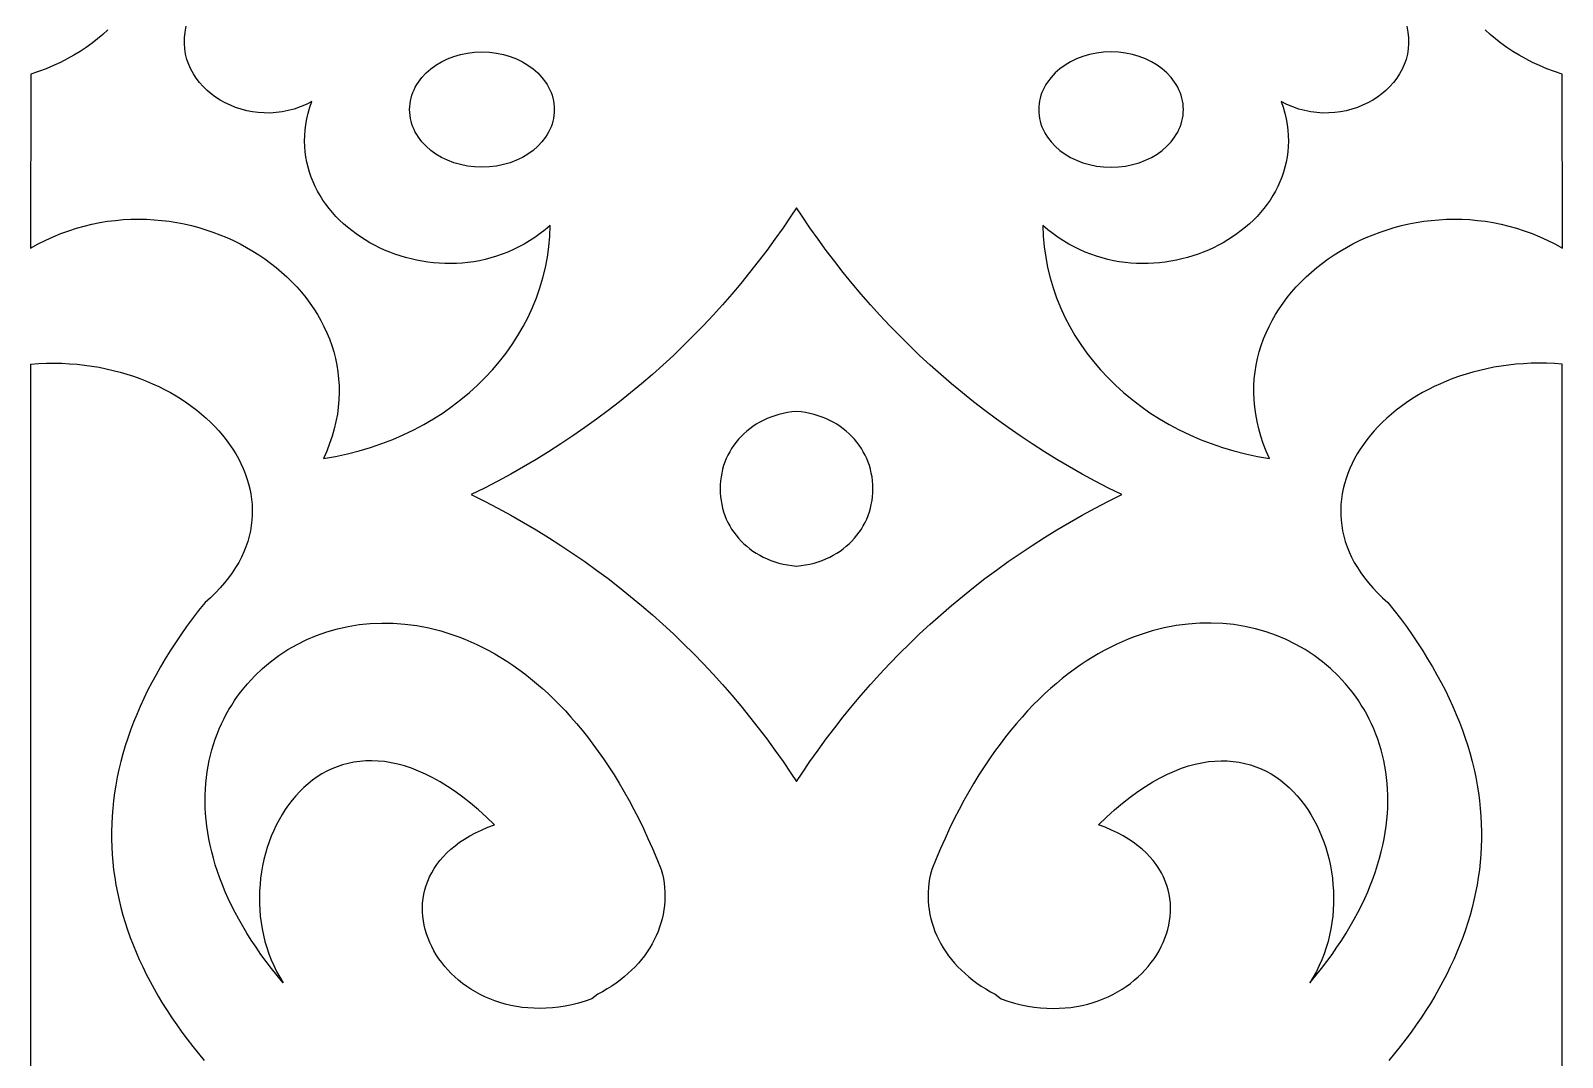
# Model space of a CAD drawing. Extents: x 196 to 288, y -250 to 355.
# Drawn here: x 197.5 to 280, y 143.4 to 198.6 of the extents above; entities that cross this region are included whole.
import ezdxf

# ---------------------------------------------------------------- set-up
doc = ezdxf.new("R2010")
doc.units = 0
doc.layers.add('LAYER_1', color=18, linetype='CONTINUOUS')

msp = doc.modelspace()

# ---------------------------------------------------------------- linework, layer by layer
at = {"layer": 'LAYER_1'}
for points in [[(201.694, 198.63), (201.421, 198.38), (201.135, 198.138), (200.836, 197.905), (200.523, 197.68), (200.196, 197.465), (199.857, 197.259), (199.503, 197.063), (199.136, 196.877), (198.756, 196.703), (198.362, 196.539), (197.955, 196.386), (197.534, 196.246), (197.531, 186.891), (197.935, 187.114), (198.342, 187.319), (198.752, 187.505), (199.164, 187.674), (199.579, 187.826), (199.996, 187.96), (200.414, 188.077), (200.833, 188.178), (201.253, 188.262), (201.673, 188.331), (202.092, 188.383), (202.511, 188.42), (202.93, 188.442), (203.346, 188.448), (203.761, 188.44), (204.174, 188.418), (204.584, 188.381), (204.99, 188.33), (205.394, 188.266), (205.793, 188.188), (206.188, 188.097), (206.579, 187.993), (206.964, 187.877), (207.344, 187.748), (207.718, 187.607), (208.085, 187.455), (208.446, 187.291), (208.8, 187.115), (209.146, 186.929), (209.483, 186.732), (209.813, 186.524), (210.134, 186.306), (210.445, 186.079), (210.747, 185.842), (211.039, 185.595), (211.32, 185.339), (211.591, 185.075), (211.85, 184.801), (212.098, 184.52), (212.333, 184.231), (212.556, 183.933), (212.766, 183.629), (212.963, 183.317), (213.146, 182.998), (213.314, 182.672), (213.469, 182.34), (213.608, 182.002), (213.732, 181.658), (213.84, 181.308), (213.932, 180.953), (214.007, 180.593), (214.066, 180.228), (214.106, 179.859), (214.129, 179.485), (214.134, 179.107), (214.12, 178.726), (214.087, 178.341), (214.035, 177.953), (213.963, 177.562), (213.87, 177.168), (213.757, 176.772), (213.622, 176.374), (213.466, 175.974), (213.288, 175.572), (213.94, 175.685), (214.58, 175.823), (215.208, 175.983), (215.823, 176.167), (216.425, 176.373), (217.013, 176.6), (217.586, 176.848), (218.144, 177.117), (218.686, 177.405), (219.212, 177.712), (219.721, 178.038), (220.213, 178.382), (220.687, 178.744), (221.142, 179.122), (221.578, 179.516), (221.994, 179.926), (222.389, 180.351), (222.764, 180.79), (223.117, 181.243), (223.448, 181.709), (223.756, 182.188), (224.041, 182.678), (224.303, 183.18), (224.539, 183.693), (224.751, 184.216), (224.937, 184.748), (225.096, 185.29), (225.229, 185.84), (225.335, 186.397), (225.412, 186.962), (225.461, 187.533), (225.481, 188.11), (225.214, 187.881), (224.941, 187.667), (224.663, 187.467), (224.38, 187.281), (224.093, 187.109), (223.802, 186.951), (223.507, 186.807), (223.209, 186.676), (222.909, 186.558), (222.605, 186.452), (222.3, 186.36), (221.993, 186.281), (221.684, 186.213), (221.374, 186.158), (221.064, 186.115), (220.753, 186.084), (220.443, 186.065), (220.133, 186.057), (219.823, 186.06), (219.515, 186.074), (219.208, 186.1), (218.903, 186.136), (218.601, 186.182), (218.301, 186.239), (218.004, 186.306), (217.71, 186.382), (217.421, 186.469), (217.135, 186.565), (216.853, 186.671), (216.577, 186.785), (216.306, 186.909), (216.04, 187.041), (215.78, 187.182), (215.527, 187.332), (215.28, 187.489), (215.04, 187.655), (214.807, 187.828), (214.583, 188.01), (214.366, 188.198), (214.158, 188.394), (213.959, 188.597), (213.769, 188.807), (213.589, 189.023), (213.418, 189.246), (213.258, 189.475), (213.109, 189.711), (212.97, 189.952), (212.843, 190.199), (212.728, 190.452), (212.625, 190.71), (212.535, 190.973), (212.457, 191.241), (212.393, 191.514), (212.343, 191.791), (212.306, 192.073), (212.284, 192.359), (212.276, 192.65), (212.284, 192.943), (212.307, 193.241), (212.346, 193.542), (212.401, 193.846), (212.472, 194.154), (212.561, 194.464), (212.667, 194.777), (212.353, 194.616), (212.035, 194.481), (211.713, 194.369), (211.39, 194.282), (211.065, 194.218), (210.741, 194.176), (210.418, 194.155), (210.096, 194.156), (209.779, 194.178), (209.465, 194.219), (209.157, 194.279), (208.856, 194.358), (208.563, 194.455), (208.278, 194.569), (208.003, 194.699), (207.739, 194.846), (207.487, 195.007), (207.248, 195.183), (207.024, 195.374), (206.815, 195.577), (206.622, 195.793), (206.447, 196.021), (206.29, 196.26), (206.153, 196.511), (206.037, 196.771), (205.943, 197.04), (205.872, 197.318), (205.825, 197.605), (205.803, 197.898), (205.807, 198.199), (205.839, 198.506), (205.899, 198.818)], [(271.586, 198.818), (271.646, 198.506), (271.678, 198.199), (271.682, 197.898), (271.66, 197.605), (271.613, 197.318), (271.542, 197.04), (271.448, 196.771), (271.331, 196.511), (271.195, 196.26), (271.038, 196.021), (270.863, 195.793), (270.67, 195.577), (270.461, 195.374), (270.236, 195.183), (269.998, 195.007), (269.746, 194.846), (269.482, 194.699), (269.207, 194.569), (268.922, 194.455), (268.629, 194.358), (268.327, 194.279), (268.019, 194.219), (267.706, 194.178), (267.388, 194.156), (267.067, 194.155), (266.744, 194.176), (266.419, 194.218), (266.095, 194.282), (265.771, 194.369), (265.45, 194.481), (265.132, 194.616), (264.818, 194.777), (264.924, 194.464), (265.013, 194.154), (265.084, 193.846), (265.139, 193.542), (265.178, 193.241), (265.201, 192.943), (265.209, 192.65), (265.201, 192.359), (265.179, 192.073), (265.142, 191.791), (265.092, 191.514), (265.027, 191.241), (264.95, 190.973), (264.859, 190.71), (264.756, 190.452), (264.641, 190.199), (264.514, 189.952), (264.376, 189.711), (264.227, 189.475), (264.067, 189.246), (263.896, 189.023), (263.716, 188.807), (263.526, 188.597), (263.327, 188.394), (263.119, 188.198), (262.902, 188.01), (262.677, 187.828), (262.445, 187.655), (262.205, 187.489), (261.958, 187.332), (261.705, 187.182), (261.445, 187.041), (261.179, 186.909), (260.908, 186.785), (260.631, 186.671), (260.35, 186.565), (260.064, 186.469), (259.774, 186.382), (259.481, 186.306), (259.184, 186.239), (258.884, 186.182), (258.581, 186.136), (258.276, 186.1), (257.97, 186.074), (257.662, 186.06), (257.352, 186.057), (257.042, 186.065), (256.731, 186.084), (256.421, 186.115), (256.11, 186.158), (255.801, 186.213), (255.492, 186.281), (255.185, 186.36), (254.879, 186.452), (254.576, 186.558), (254.275, 186.676), (253.977, 186.807), (253.683, 186.951), (253.392, 187.109), (253.105, 187.281), (252.822, 187.467), (252.544, 187.667), (252.271, 187.881), (252.004, 188.11), (252.023, 187.533), (252.072, 186.962), (252.15, 186.397), (252.255, 185.84), (252.388, 185.29), (252.548, 184.748), (252.734, 184.216), (252.946, 183.693), (253.182, 183.18), (253.443, 182.678), (253.728, 182.188), (254.037, 181.709), (254.368, 181.243), (254.721, 180.79), (255.095, 180.351), (255.491, 179.926), (255.907, 179.516), (256.343, 179.122), (256.798, 178.744), (257.272, 178.382), (257.763, 178.038), (258.272, 177.712), (258.798, 177.405), (259.341, 177.117), (259.899, 176.848), (260.472, 176.6), (261.06, 176.373), (261.662, 176.167), (262.277, 175.983), (262.905, 175.823), (263.545, 175.685), (264.196, 175.572), (264.018, 175.974), (263.862, 176.374), (263.728, 176.772), (263.615, 177.168), (263.522, 177.562), (263.45, 177.953), (263.397, 178.341), (263.364, 178.726), (263.35, 179.107), (263.355, 179.485), (263.378, 179.859), (263.419, 180.228), (263.477, 180.593), (263.553, 180.953), (263.645, 181.308), (263.753, 181.658), (263.877, 182.002), (264.016, 182.34), (264.17, 182.672), (264.339, 182.998), (264.522, 183.317), (264.719, 183.629), (264.929, 183.933), (265.152, 184.231), (265.387, 184.52), (265.635, 184.801), (265.894, 185.075), (266.164, 185.339), (266.446, 185.595), (266.738, 185.842), (267.039, 186.079), (267.351, 186.306), (267.672, 186.524), (268.001, 186.732), (268.339, 186.929), (268.685, 187.115), (269.039, 187.291), (269.399, 187.455), (269.767, 187.607), (270.141, 187.748), (270.521, 187.877), (270.906, 187.993), (271.296, 188.097), (271.691, 188.188), (272.091, 188.266), (272.494, 188.33), (272.901, 188.381), (273.311, 188.418), (273.724, 188.44), (274.138, 188.448), (274.555, 188.442), (274.973, 188.42), (275.392, 188.383), (275.812, 188.331), (276.232, 188.262), (276.652, 188.178), (277.071, 188.077), (277.489, 187.96), (277.906, 187.826), (278.321, 187.674), (278.733, 187.505), (279.143, 187.319), (279.55, 187.114), (279.953, 186.891), (279.95, 196.246), (279.53, 196.386), (279.122, 196.539), (278.729, 196.703), (278.348, 196.877), (277.982, 197.063), (277.628, 197.259), (277.288, 197.465), (276.962, 197.68), (276.649, 197.905), (276.35, 198.138), (276.064, 198.38), (275.791, 198.63)], [(197.534, 89.37), (197.534, 180.652), (197.961, 180.681), (198.384, 180.697), (198.803, 180.701), (199.217, 180.693), (199.627, 180.672), (200.032, 180.641), (200.432, 180.597), (200.826, 180.543), (201.215, 180.478), (201.598, 180.402), (201.975, 180.316), (202.345, 180.219), (202.709, 180.113), (203.066, 179.998), (203.416, 179.873), (203.759, 179.739), (204.095, 179.596), (204.422, 179.445), (204.742, 179.285), (205.053, 179.118), (205.356, 178.942), (205.65, 178.76), (205.935, 178.57), (206.211, 178.373), (206.477, 178.17), (206.734, 177.96), (206.98, 177.744), (207.217, 177.522), (207.443, 177.294), (207.658, 177.062), (207.863, 176.824), (208.056, 176.581), (208.238, 176.333), (208.409, 176.082), (208.567, 175.826), (208.714, 175.567), (208.848, 175.303), (208.969, 175.037), (209.078, 174.768), (209.173, 174.496), (209.255, 174.221), (209.324, 173.945), (209.379, 173.666), (209.42, 173.386), (209.446, 173.104), (209.458, 172.821), (209.455, 172.537), (209.438, 172.253), (209.405, 171.968), (209.356, 171.683), (209.292, 171.398), (209.212, 171.114), (209.115, 170.83), (209.002, 170.548), (208.873, 170.266), (208.726, 169.986), (208.563, 169.708), (208.381, 169.431), (208.183, 169.157), (207.966, 168.886), (207.731, 168.617), (207.478, 168.351), (207.206, 168.089), (206.916, 167.83), (206.573, 167.397), (206.243, 166.964), (205.926, 166.532), (205.621, 166.1), (205.328, 165.669), (205.048, 165.238), (204.779, 164.808), (204.523, 164.378), (204.28, 163.949), (204.048, 163.521), (203.828, 163.093), (203.621, 162.666), (203.425, 162.239), (203.241, 161.813), (203.069, 161.388), (202.909, 160.964), (202.761, 160.54), (202.624, 160.117), (202.5, 159.694), (202.386, 159.273), (202.285, 158.852), (202.195, 158.432), (202.116, 158.012), (202.049, 157.594), (201.994, 157.176), (201.949, 156.76), (201.916, 156.344), (201.895, 155.928), (201.884, 155.514), (201.885, 155.101), (201.897, 154.689), (201.92, 154.277), (201.954, 153.867), (201.999, 153.457), (202.055, 153.049), (202.121, 152.641), (202.199, 152.234), (202.288, 151.829), (202.387, 151.425), (202.497, 151.021), (202.617, 150.619), (202.749, 150.218), (202.891, 149.817), (203.043, 149.418), (203.206, 149.021), (203.379, 148.624), (203.563, 148.228), (203.757, 147.834), (203.961, 147.441), (204.176, 147.049), (204.4, 146.658), (204.635, 146.269), (204.88, 145.88), (205.135, 145.494), (205.4, 145.108), (205.675, 144.724), (205.96, 144.341), (206.255, 143.959), (206.874, 143.2)], [(279.951, 89.37), (279.951, 180.652), (279.524, 180.681), (279.101, 180.697), (278.682, 180.701), (278.268, 180.693), (277.858, 180.672), (277.453, 180.641), (277.053, 180.597), (276.659, 180.543), (276.27, 180.478), (275.887, 180.402), (275.51, 180.316), (275.14, 180.219), (274.776, 180.113), (274.418, 179.998), (274.068, 179.873), (273.725, 179.739), (273.39, 179.596), (273.063, 179.445), (272.743, 179.285), (272.432, 179.118), (272.129, 178.942), (271.835, 178.76), (271.55, 178.57), (271.274, 178.373), (271.008, 178.17), (270.751, 177.96), (270.505, 177.744), (270.268, 177.522), (270.042, 177.294), (269.826, 177.062), (269.622, 176.824), (269.428, 176.581), (269.246, 176.333), (269.076, 176.082), (268.918, 175.826), (268.771, 175.567), (268.637, 175.303), (268.516, 175.037), (268.407, 174.768), (268.312, 174.496), (268.229, 174.221), (268.161, 173.945), (268.106, 173.666), (268.065, 173.386), (268.039, 173.104), (268.027, 172.821), (268.029, 172.537), (268.047, 172.253), (268.08, 171.968), (268.129, 171.683), (268.193, 171.398), (268.273, 171.114), (268.37, 170.83), (268.482, 170.548), (268.612, 170.266), (268.758, 169.986), (268.922, 169.708), (269.103, 169.431), (269.302, 169.157), (269.519, 168.886), (269.753, 168.617), (270.007, 168.351), (270.278, 168.089), (270.569, 167.83), (270.911, 167.397), (271.241, 166.964), (271.559, 166.532), (271.864, 166.1), (272.157, 165.669), (272.437, 165.238), (272.705, 164.808), (272.961, 164.378), (273.205, 163.949), (273.437, 163.521), (273.657, 163.093), (273.864, 162.666), (274.06, 162.239), (274.244, 161.813), (274.415, 161.388), (274.575, 160.964), (274.724, 160.54), (274.86, 160.117), (274.985, 159.694), (275.098, 159.273), (275.2, 158.852), (275.29, 158.432), (275.368, 158.012), (275.435, 157.594), (275.491, 157.176), (275.535, 156.76), (275.568, 156.344), (275.59, 155.928), (275.6, 155.514), (275.6, 155.101), (275.588, 154.689), (275.565, 154.277), (275.531, 153.867), (275.486, 153.457), (275.43, 153.049), (275.363, 152.641), (275.286, 152.234), (275.197, 151.829), (275.098, 151.425), (274.988, 151.021), (274.867, 150.619), (274.736, 150.218), (274.594, 149.817), (274.442, 149.418), (274.279, 149.021), (274.106, 148.624), (273.922, 148.228), (273.728, 147.834), (273.524, 147.441), (273.309, 147.049), (273.084, 146.658), (272.85, 146.269), (272.605, 145.88), (272.349, 145.494), (272.084, 145.108), (271.809, 144.724), (271.524, 144.341), (271.229, 143.959), (270.61, 143.2)]]:
    msp.add_lwpolyline(points, dxfattribs=at)
for points in [[(217.925, 194.338), (217.93, 194.497), (217.945, 194.654), (217.97, 194.81), (218.004, 194.962), (218.047, 195.112), (218.1, 195.259), (218.161, 195.403), (218.231, 195.544), (218.309, 195.681), (218.395, 195.815), (218.59, 196.07), (218.814, 196.309), (219.065, 196.529), (219.341, 196.729), (219.641, 196.907), (219.962, 197.063), (220.302, 197.193), (220.66, 197.297), (221.033, 197.374), (221.419, 197.421), (221.817, 197.437), (222.215, 197.421), (222.602, 197.374), (222.975, 197.297), (223.332, 197.193), (223.672, 197.063), (223.993, 196.907), (224.293, 196.729), (224.569, 196.529), (224.821, 196.309), (225.045, 196.07), (225.24, 195.815), (225.326, 195.681), (225.404, 195.544), (225.473, 195.403), (225.534, 195.259), (225.587, 195.112), (225.63, 194.962), (225.665, 194.81), (225.689, 194.654), (225.704, 194.497), (225.709, 194.338), (225.704, 194.178), (225.689, 194.021), (225.665, 193.866), (225.63, 193.713), (225.587, 193.563), (225.534, 193.416), (225.473, 193.272), (225.404, 193.131), (225.326, 192.994), (225.24, 192.86), (225.045, 192.605), (224.821, 192.366), (224.569, 192.146), (224.293, 191.946), (223.993, 191.768), (223.672, 191.613), (223.332, 191.482), (222.975, 191.378), (222.602, 191.301), (222.215, 191.255), (221.817, 191.239), (221.419, 191.255), (221.033, 191.301), (220.66, 191.378), (220.302, 191.482), (219.962, 191.613), (219.641, 191.768), (219.341, 191.946), (219.065, 192.146), (218.814, 192.366), (218.59, 192.605), (218.395, 192.86), (218.309, 192.994), (218.231, 193.131), (218.161, 193.272), (218.1, 193.416), (218.047, 193.563), (218.004, 193.713), (217.97, 193.866), (217.945, 194.021), (217.93, 194.178)], [(259.56, 194.338), (259.555, 194.497), (259.54, 194.654), (259.515, 194.81), (259.481, 194.962), (259.437, 195.112), (259.385, 195.259), (259.324, 195.403), (259.254, 195.544), (259.176, 195.681), (259.09, 195.815), (258.895, 196.07), (258.671, 196.309), (258.42, 196.529), (258.143, 196.729), (257.844, 196.907), (257.523, 197.063), (257.183, 197.193), (256.825, 197.297), (256.452, 197.374), (256.066, 197.421), (255.668, 197.437), (255.27, 197.421), (254.883, 197.374), (254.51, 197.297), (254.153, 197.193), (253.812, 197.063), (253.491, 196.907), (253.192, 196.729), (252.915, 196.529), (252.664, 196.309), (252.44, 196.07), (252.245, 195.815), (252.159, 195.681), (252.081, 195.544), (252.011, 195.403), (251.95, 195.259), (251.898, 195.112), (251.854, 194.962), (251.82, 194.81), (251.795, 194.654), (251.78, 194.497), (251.775, 194.338), (251.78, 194.178), (251.795, 194.021), (251.82, 193.866), (251.854, 193.713), (251.898, 193.563), (251.95, 193.416), (252.011, 193.272), (252.081, 193.131), (252.159, 192.994), (252.245, 192.86), (252.44, 192.605), (252.664, 192.366), (252.915, 192.146), (253.192, 191.946), (253.491, 191.768), (253.812, 191.613), (254.153, 191.482), (254.51, 191.378), (254.883, 191.301), (255.27, 191.255), (255.668, 191.239), (256.066, 191.255), (256.452, 191.301), (256.825, 191.378), (257.183, 191.482), (257.523, 191.613), (257.844, 191.768), (258.143, 191.946), (258.42, 192.146), (258.671, 192.366), (258.895, 192.605), (259.09, 192.86), (259.176, 192.994), (259.254, 193.131), (259.324, 193.272), (259.385, 193.416), (259.437, 193.563), (259.481, 193.713), (259.515, 193.866), (259.54, 194.021), (259.555, 194.178)], [(238.742, 158.208), (239.046, 158.652), (239.467, 159.274), (239.9, 159.889), (240.343, 160.497), (240.797, 161.097), (241.262, 161.689), (241.738, 162.274), (242.225, 162.852), (242.723, 163.421), (243.231, 163.982), (243.75, 164.535), (244.279, 165.079), (244.819, 165.615), (245.369, 166.142), (245.929, 166.66), (246.5, 167.17), (247.081, 167.67), (247.671, 168.161), (248.272, 168.642), (248.883, 169.114), (249.504, 169.576), (250.135, 170.029), (250.775, 170.471), (251.426, 170.903), (252.085, 171.325), (252.755, 171.736), (253.434, 172.137), (254.122, 172.527), (254.82, 172.906), (255.527, 173.274), (256.243, 173.631), (255.527, 173.988), (254.82, 174.356), (254.122, 174.735), (253.434, 175.125), (252.755, 175.526), (252.085, 175.937), (251.426, 176.359), (250.775, 176.791), (250.135, 177.234), (249.504, 177.686), (248.883, 178.148), (248.272, 178.62), (247.671, 179.101), (247.081, 179.592), (246.5, 180.093), (245.929, 180.602), (245.369, 181.12), (244.819, 181.647), (244.279, 182.183), (243.75, 182.728), (243.231, 183.28), (242.723, 183.841), (242.225, 184.411), (241.738, 184.988), (241.262, 185.573), (240.797, 186.166), (240.343, 186.766), (239.9, 187.373), (239.467, 187.988), (239.046, 188.61), (238.742, 189.054), (238.439, 188.61), (238.017, 187.988), (237.585, 187.373), (237.142, 186.766), (236.687, 186.166), (236.222, 185.573), (235.746, 184.988), (235.259, 184.411), (234.762, 183.841), (234.254, 183.28), (233.735, 182.728), (233.206, 182.183), (232.666, 181.647), (232.116, 181.12), (231.556, 180.602), (230.985, 180.093), (230.404, 179.592), (229.813, 179.101), (229.212, 178.62), (228.601, 178.148), (227.981, 177.686), (227.35, 177.234), (226.709, 176.791), (226.059, 176.359), (225.399, 175.937), (224.73, 175.526), (224.051, 175.125), (223.363, 174.735), (222.665, 174.356), (221.958, 173.988), (221.242, 173.631), (221.958, 173.274), (222.665, 172.906), (223.363, 172.527), (224.051, 172.137), (224.73, 171.736), (225.399, 171.325), (226.059, 170.903), (226.709, 170.471), (227.35, 170.029), (227.981, 169.576), (228.601, 169.114), (229.212, 168.642), (229.813, 168.161), (230.404, 167.67), (230.985, 167.17), (231.556, 166.66), (232.116, 166.142), (232.666, 165.615), (233.206, 165.079), (233.735, 164.535), (234.254, 163.982), (234.762, 163.421), (235.259, 162.852), (235.746, 162.274), (236.222, 161.689), (236.687, 161.097), (237.142, 160.497), (237.585, 159.889), (238.017, 159.274), (238.439, 158.652)], [(238.742, 169.787), (238.988, 169.814), (239.227, 169.85), (239.46, 169.897), (239.687, 169.954), (239.907, 170.019), (240.121, 170.094), (240.329, 170.178), (240.529, 170.27), (240.723, 170.371), (240.909, 170.48), (241.088, 170.596), (241.259, 170.721), (241.423, 170.852), (241.579, 170.99), (241.726, 171.136), (241.866, 171.287), (241.997, 171.445), (242.119, 171.609), (242.233, 171.779), (242.338, 171.954), (242.433, 172.135), (242.519, 172.32), (242.596, 172.51), (242.663, 172.704), (242.721, 172.903), (242.768, 173.105), (242.805, 173.311), (242.832, 173.52), (242.848, 173.733), (242.853, 173.948), (242.848, 174.163), (242.832, 174.375), (242.805, 174.585), (242.768, 174.791), (242.721, 174.993), (242.663, 175.191), (242.596, 175.386), (242.519, 175.576), (242.433, 175.761), (242.338, 175.941), (242.233, 176.116), (242.119, 176.286), (241.997, 176.45), (241.866, 176.608), (241.726, 176.76), (241.579, 176.905), (241.423, 177.044), (241.259, 177.175), (241.088, 177.299), (240.909, 177.416), (240.723, 177.525), (240.529, 177.625), (240.329, 177.718), (240.121, 177.801), (239.907, 177.876), (239.687, 177.942), (239.46, 177.998), (239.227, 178.045), (238.988, 178.082), (238.742, 178.108), (238.497, 178.082), (238.258, 178.045), (238.025, 177.998), (237.798, 177.942), (237.577, 177.876), (237.363, 177.801), (237.156, 177.718), (236.956, 177.625), (236.762, 177.525), (236.576, 177.416), (236.397, 177.299), (236.225, 177.175), (236.062, 177.044), (235.906, 176.905), (235.758, 176.76), (235.619, 176.608), (235.488, 176.45), (235.365, 176.286), (235.252, 176.116), (235.147, 175.941), (235.052, 175.761), (234.965, 175.576), (234.889, 175.386), (234.821, 175.191), (234.764, 174.993), (234.717, 174.791), (234.68, 174.585), (234.653, 174.375), (234.637, 174.163), (234.632, 173.948), (234.637, 173.733), (234.653, 173.52), (234.68, 173.311), (234.717, 173.105), (234.764, 172.903), (234.821, 172.704), (234.889, 172.51), (234.965, 172.32), (235.052, 172.135), (235.147, 171.954), (235.252, 171.779), (235.365, 171.609), (235.488, 171.445), (235.619, 171.287), (235.758, 171.136), (235.906, 170.99), (236.062, 170.852), (236.225, 170.721), (236.397, 170.596), (236.576, 170.48), (236.762, 170.371), (236.956, 170.27), (237.156, 170.178), (237.363, 170.094), (237.577, 170.019), (237.798, 169.954), (238.025, 169.897), (238.258, 169.85), (238.497, 169.814)], [(231.461, 153.471), (231.525, 153.228), (231.577, 152.985), (231.617, 152.742), (231.645, 152.499), (231.661, 152.257), (231.666, 152.015), (231.658, 151.774), (231.639, 151.534), (231.609, 151.296), (231.568, 151.059), (231.515, 150.824), (231.451, 150.591), (231.376, 150.361), (231.291, 150.133), (231.195, 149.908), (231.088, 149.686), (230.971, 149.468), (230.843, 149.253), (230.706, 149.042), (230.558, 148.835), (230.401, 148.633), (230.233, 148.435), (230.056, 148.241), (229.87, 148.053), (229.674, 147.871), (229.468, 147.693), (229.254, 147.522), (229.031, 147.357), (228.798, 147.198), (228.557, 147.045), (228.307, 146.9), (228.049, 146.761), (227.736, 146.512), (227.371, 146.39), (227.009, 146.286), (226.652, 146.198), (226.299, 146.127), (225.951, 146.073), (225.609, 146.033), (225.271, 146.009), (224.939, 146), (224.612, 146.005), (224.291, 146.024), (223.977, 146.057), (223.669, 146.102), (223.368, 146.161), (223.074, 146.231), (222.786, 146.314), (222.507, 146.407), (222.234, 146.512), (221.97, 146.627), (221.714, 146.752), (221.466, 146.887), (221.227, 147.031), (220.997, 147.184), (220.775, 147.346), (220.563, 147.515), (220.361, 147.691), (220.168, 147.875), (219.986, 148.066), (219.813, 148.262), (219.652, 148.465), (219.501, 148.673), (219.361, 148.886), (219.232, 149.103), (219.115, 149.324), (219.009, 149.549), (218.915, 149.778), (218.834, 150.009), (218.765, 150.242), (218.709, 150.477), (218.665, 150.714), (218.635, 150.952), (218.619, 151.191), (218.615, 151.43), (218.626, 151.668), (218.651, 151.906), (218.69, 152.143), (218.744, 152.379), (218.813, 152.612), (218.897, 152.844), (218.996, 153.072), (219.111, 153.297), (219.241, 153.519), (219.388, 153.736), (219.55, 153.949), (219.73, 154.158), (219.926, 154.36), (220.139, 154.557), (220.37, 154.748), (220.617, 154.932), (220.883, 155.109), (221.167, 155.279), (221.469, 155.441), (221.789, 155.594), (222.128, 155.739), (222.486, 155.874), (222.054, 156.289), (221.627, 156.674), (221.205, 157.031), (220.788, 157.359), (220.376, 157.66), (219.969, 157.933), (219.568, 158.18), (219.173, 158.401), (218.783, 158.597), (218.399, 158.768), (218.021, 158.915), (217.65, 159.038), (217.285, 159.138), (216.927, 159.215), (216.576, 159.271), (216.231, 159.306), (215.894, 159.319), (215.564, 159.313), (215.241, 159.287), (214.927, 159.242), (214.619, 159.179), (214.32, 159.098), (214.029, 159), (213.746, 158.885), (213.472, 158.755), (213.206, 158.609), (212.949, 158.448), (212.702, 158.272), (212.463, 158.083), (212.233, 157.881), (212.013, 157.666), (211.802, 157.44), (211.602, 157.202), (211.411, 156.953), (211.23, 156.694), (211.059, 156.426), (210.899, 156.148), (210.75, 155.862), (210.611, 155.569), (210.483, 155.268), (210.367, 154.96), (210.261, 154.646), (210.167, 154.327), (210.085, 154.002), (210.014, 153.674), (209.955, 153.341), (209.909, 153.006), (209.874, 152.667), (209.852, 152.327), (209.843, 151.985), (209.846, 151.643), (209.862, 151.3), (209.891, 150.958), (209.934, 150.616), (209.989, 150.276), (210.059, 149.938), (210.142, 149.603), (210.239, 149.27), (210.35, 148.942), (210.475, 148.618), (210.615, 148.299), (210.769, 147.986), (210.938, 147.679), (211.122, 147.378), (210.802, 147.762), (210.496, 148.145), (210.203, 148.527), (209.924, 148.908), (209.659, 149.288), (209.407, 149.667), (209.168, 150.044), (208.942, 150.42), (208.729, 150.794), (208.529, 151.167), (208.341, 151.538), (208.166, 151.907), (208.003, 152.273), (207.852, 152.638), (207.713, 153.001), (207.586, 153.361), (207.47, 153.718), (207.366, 154.074), (207.274, 154.426), (207.192, 154.776), (207.122, 155.123), (207.062, 155.467), (207.014, 155.808), (206.976, 156.146), (206.948, 156.48), (206.93, 156.811), (206.923, 157.139), (206.926, 157.463), (206.938, 157.783), (206.961, 158.099), (206.992, 158.412), (207.033, 158.72), (207.084, 159.025), (207.143, 159.325), (207.211, 159.621), (207.289, 159.912), (207.374, 160.199), (207.468, 160.481), (207.571, 160.758), (207.681, 161.031), (207.8, 161.298), (207.926, 161.561), (208.061, 161.818), (208.202, 162.07), (208.351, 162.317), (208.508, 162.558), (208.671, 162.793), (208.842, 163.023), (209.019, 163.247), (209.202, 163.465), (209.589, 163.882), (210.001, 164.275), (210.436, 164.642), (210.893, 164.982), (211.371, 165.294), (211.87, 165.578), (212.386, 165.833), (212.92, 166.058), (213.471, 166.252), (214.036, 166.414), (214.615, 166.544), (215.207, 166.639), (215.81, 166.701), (216.422, 166.727), (217.044, 166.718), (217.674, 166.671), (218.31, 166.587), (218.951, 166.464), (219.596, 166.302), (219.919, 166.206), (220.244, 166.1), (220.568, 165.983), (220.893, 165.856), (221.218, 165.718), (221.543, 165.57), (221.867, 165.411), (222.192, 165.242), (222.515, 165.061), (222.838, 164.87), (223.161, 164.667), (223.482, 164.453), (223.802, 164.228), (224.121, 163.991), (224.438, 163.743), (224.754, 163.483), (225.068, 163.211), (225.38, 162.928), (225.69, 162.632), (225.998, 162.324), (226.304, 162.005), (226.607, 161.672), (226.907, 161.328), (227.205, 160.971), (227.5, 160.601), (227.791, 160.219), (228.079, 159.824), (228.364, 159.416), (228.646, 158.994), (228.923, 158.56), (229.197, 158.113), (229.466, 157.652), (229.732, 157.177), (229.993, 156.689), (230.25, 156.188), (230.502, 155.672), (230.749, 155.143), (230.991, 154.6), (231.229, 154.042)], [(246.024, 153.471), (245.96, 153.228), (245.907, 152.985), (245.867, 152.742), (245.839, 152.499), (245.823, 152.257), (245.819, 152.015), (245.826, 151.774), (245.845, 151.534), (245.876, 151.296), (245.917, 151.059), (245.97, 150.824), (246.034, 150.591), (246.108, 150.361), (246.194, 150.133), (246.29, 149.908), (246.397, 149.686), (246.514, 149.468), (246.641, 149.253), (246.779, 149.042), (246.927, 148.835), (247.084, 148.633), (247.252, 148.435), (247.429, 148.241), (247.615, 148.053), (247.811, 147.871), (248.016, 147.693), (248.231, 147.522), (248.454, 147.357), (248.686, 147.198), (248.928, 147.045), (249.177, 146.9), (249.436, 146.761), (249.748, 146.512), (250.114, 146.39), (250.475, 146.286), (250.833, 146.198), (251.185, 146.127), (251.533, 146.073), (251.876, 146.033), (252.214, 146.009), (252.546, 146), (252.873, 146.005), (253.193, 146.024), (253.508, 146.057), (253.816, 146.102), (254.117, 146.161), (254.411, 146.231), (254.698, 146.314), (254.978, 146.407), (255.25, 146.512), (255.515, 146.627), (255.771, 146.752), (256.019, 146.887), (256.258, 147.031), (256.488, 147.184), (256.709, 147.346), (256.921, 147.515), (257.124, 147.691), (257.316, 147.875), (257.499, 148.066), (257.671, 148.262), (257.833, 148.465), (257.984, 148.673), (258.124, 148.886), (258.253, 149.103), (258.37, 149.324), (258.476, 149.549), (258.569, 149.778), (258.651, 150.009), (258.72, 150.242), (258.776, 150.477), (258.819, 150.714), (258.849, 150.952), (258.866, 151.191), (258.869, 151.43), (258.859, 151.668), (258.834, 151.906), (258.794, 152.143), (258.741, 152.379), (258.672, 152.612), (258.588, 152.844), (258.489, 153.072), (258.374, 153.297), (258.244, 153.519), (258.097, 153.736), (257.934, 153.949), (257.755, 154.158), (257.559, 154.36), (257.346, 154.557), (257.115, 154.748), (256.867, 154.932), (256.602, 155.109), (256.318, 155.279), (256.016, 155.441), (255.696, 155.594), (255.357, 155.739), (254.999, 155.874), (255.431, 156.289), (255.858, 156.674), (256.28, 157.031), (256.697, 157.359), (257.109, 157.66), (257.515, 157.933), (257.917, 158.18), (258.312, 158.401), (258.702, 158.597), (259.086, 158.768), (259.463, 158.915), (259.835, 159.038), (260.199, 159.138), (260.558, 159.215), (260.909, 159.271), (261.253, 159.306), (261.591, 159.319), (261.921, 159.313), (262.243, 159.287), (262.558, 159.242), (262.865, 159.179), (263.164, 159.098), (263.456, 159), (263.738, 158.885), (264.013, 158.755), (264.278, 158.609), (264.535, 158.448), (264.783, 158.272), (265.022, 158.083), (265.252, 157.881), (265.472, 157.666), (265.682, 157.44), (265.883, 157.202), (266.074, 156.953), (266.255, 156.694), (266.425, 156.426), (266.585, 156.148), (266.735, 155.862), (266.874, 155.569), (267.001, 155.268), (267.118, 154.96), (267.224, 154.646), (267.318, 154.327), (267.4, 154.002), (267.471, 153.674), (267.53, 153.341), (267.576, 153.006), (267.611, 152.667), (267.633, 152.327), (267.642, 151.985), (267.639, 151.643), (267.623, 151.3), (267.594, 150.958), (267.551, 150.616), (267.495, 150.276), (267.426, 149.938), (267.343, 149.603), (267.246, 149.27), (267.135, 148.942), (267.009, 148.618), (266.87, 148.299), (266.715, 147.986), (266.547, 147.679), (266.363, 147.378), (266.683, 147.762), (266.989, 148.145), (267.282, 148.527), (267.561, 148.908), (267.826, 149.288), (268.078, 149.667), (268.317, 150.044), (268.543, 150.42), (268.756, 150.794), (268.956, 151.167), (269.144, 151.538), (269.319, 151.907), (269.482, 152.273), (269.633, 152.638), (269.772, 153.001), (269.899, 153.361), (270.014, 153.718), (270.118, 154.074), (270.211, 154.426), (270.292, 154.776), (270.363, 155.123), (270.422, 155.467), (270.471, 155.808), (270.509, 156.146), (270.537, 156.48), (270.554, 156.811), (270.562, 157.139), (270.559, 157.463), (270.546, 157.783), (270.524, 158.099), (270.492, 158.412), (270.451, 158.72), (270.401, 159.025), (270.342, 159.325), (270.273, 159.621), (270.196, 159.912), (270.111, 160.199), (270.016, 160.481), (269.914, 160.758), (269.803, 161.031), (269.685, 161.298), (269.558, 161.561), (269.424, 161.818), (269.282, 162.07), (269.133, 162.317), (268.977, 162.558), (268.814, 162.793), (268.643, 163.023), (268.466, 163.247), (268.282, 163.465), (267.896, 163.882), (267.484, 164.275), (267.049, 164.642), (266.592, 164.982), (266.113, 165.294), (265.615, 165.578), (265.098, 165.833), (264.564, 166.058), (264.014, 166.252), (263.449, 166.414), (262.87, 166.544), (262.278, 166.639), (261.675, 166.701), (261.062, 166.727), (260.441, 166.718), (259.811, 166.671), (259.175, 166.587), (258.534, 166.464), (257.889, 166.302), (257.565, 166.206), (257.241, 166.1), (256.917, 165.983), (256.592, 165.856), (256.267, 165.718), (255.942, 165.57), (255.617, 165.411), (255.293, 165.242), (254.969, 165.061), (254.646, 164.87), (254.324, 164.667), (254.003, 164.453), (253.683, 164.228), (253.364, 163.991), (253.046, 163.743), (252.731, 163.483), (252.417, 163.211), (252.104, 162.928), (251.794, 162.632), (251.486, 162.324), (251.181, 162.005), (250.878, 161.672), (250.577, 161.328), (250.28, 160.971), (249.985, 160.601), (249.694, 160.219), (249.405, 159.824), (249.12, 159.416), (248.839, 158.994), (248.562, 158.56), (248.288, 158.113), (248.018, 157.652), (247.753, 157.177), (247.492, 156.689), (247.235, 156.188), (246.983, 155.672), (246.736, 155.143), (246.493, 154.6), (246.256, 154.042)]]:
    msp.add_lwpolyline(points, close=True, dxfattribs=at)

doc.saveas('drawing.dxf')
